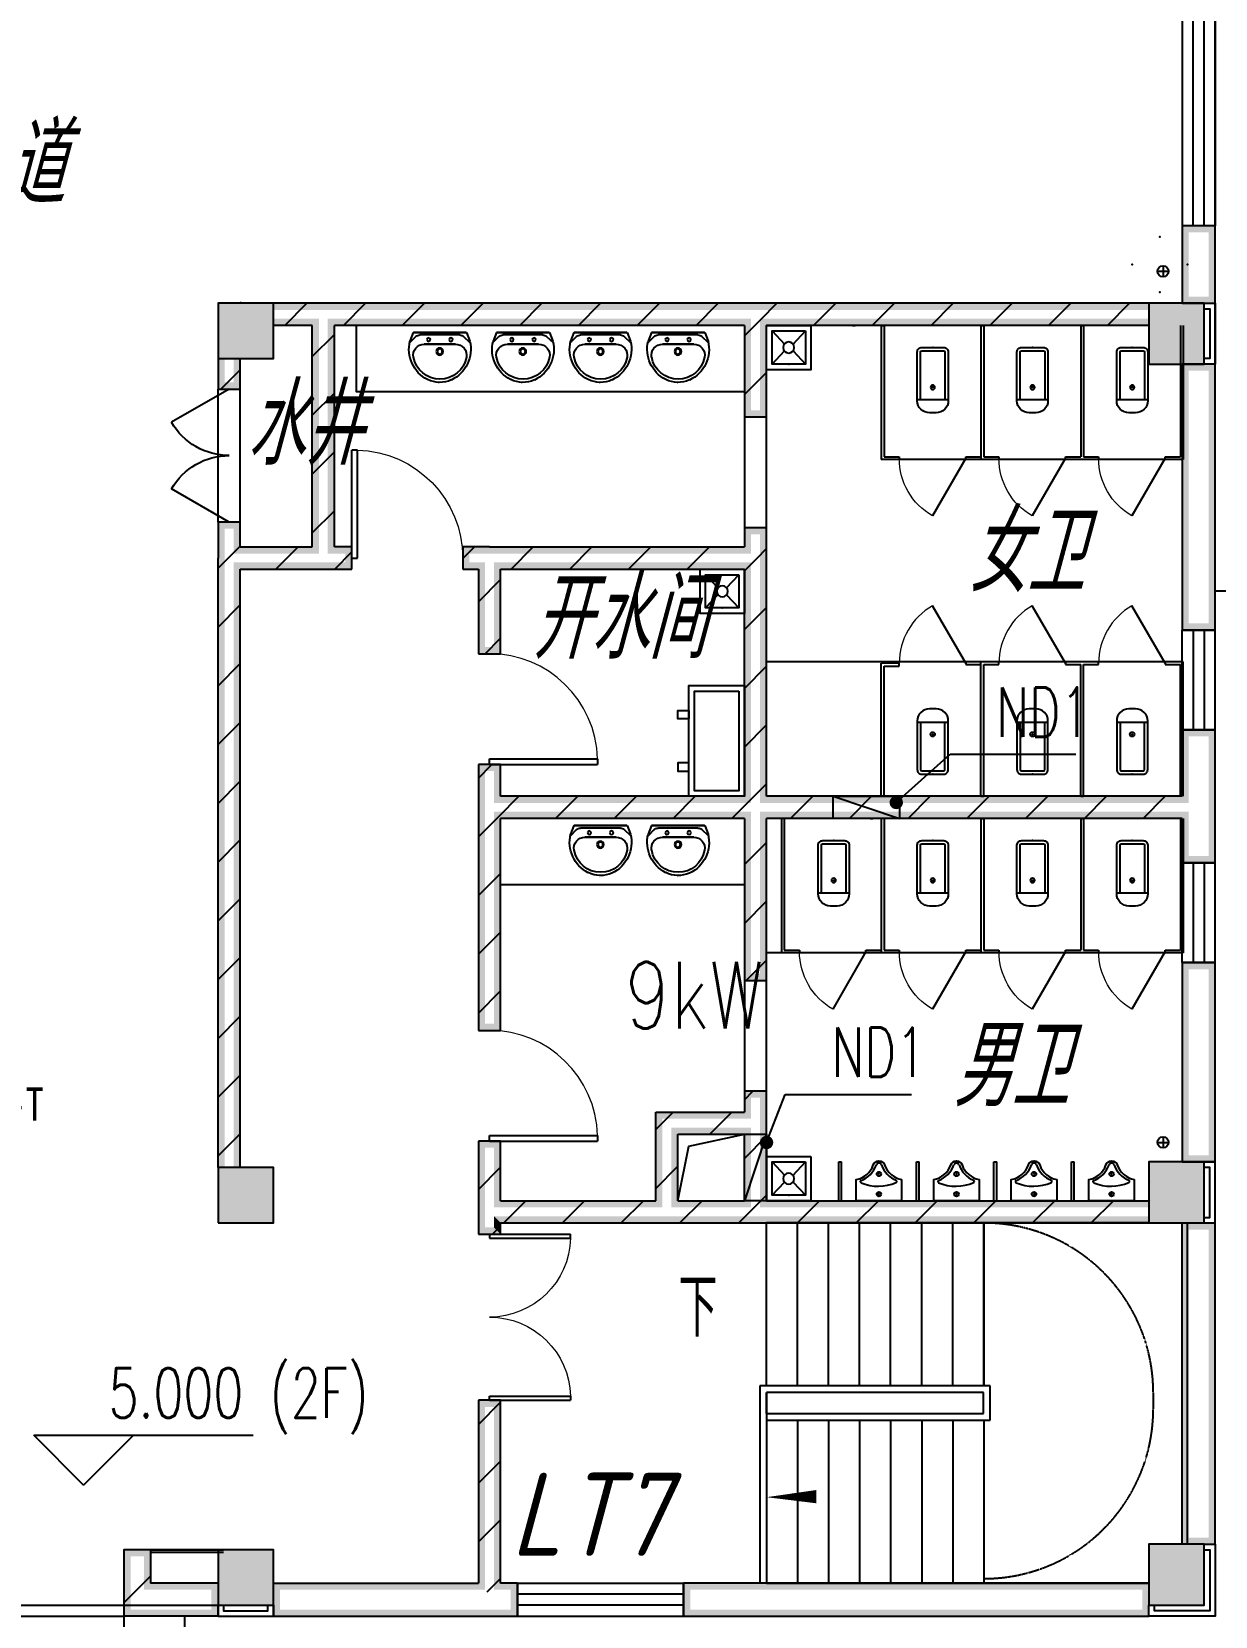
# Model space of a CAD drawing. Extents: x 1241380 to 1952554, y 1012187 to 1766051.
# Drawn here: x 1675133 to 1685815, y 1058463 to 1072763 of the extents above; entities that cross this region are included whole.
import ezdxf
from ezdxf.enums import TextEntityAlignment as Align

# ---------------------------------------------------------------- set-up
doc = ezdxf.new("R2010")
doc.units = 0
doc.linetypes.add('DASH', pattern=[0.35, 0.25, -0.1])
for name, color, linetype in [('1-建筑底图', 8, 'Continuous'), ('EQUIP-插座', 3, 'Continuous'), ('EQUIP-照明', 3, 'Continuous'), ('PUB_HATCH', 8, 'Continuous'), ('抗震支吊架', 2, 'Continuous'), ('排水', 153, 'Continuous')]:
    doc.layers.add(name, color=color, linetype=linetype)
doc.layers.add('D-计算', color=232, linetype='Continuous', plot=False)
doc.layers.get('EQUIP-插座').off()
doc.styles.add('_TCH_DIM', font='SIMPLEX', dxfattribs={"bigfont": 'GBCBIG'})
doc.styles.add('_TEL_DIM', font='SIMPLEX', dxfattribs={"width": 0.8, "height": 3.5, "bigfont": 'HZTXT'})
doc.styles.add('A_DIM', font='SIMPLEX', dxfattribs={"width": 0.7, "bigfont": 'HZ'})
doc.styles.add('kzcad', font='', dxfattribs={"width": 0.8})
doc.styles.get("Standard").update_dxf_attribs({"font": 'gbeitc.shx', "bigfont": 'gbcbig.shx'})
doc.styles.get('kzcad').set_extended_font_data('SimSun')
doc.linetypes.add('JIEDI', pattern='A,1.25,-0.25,0.25,-0.25,0.625,["/",Standard,S=0.6,R=0,X=0,Y=-0.3],0.625,-0.25,0.25,-0.25', length=4)
pattern_1 = [(45, (933820.03, 485085.73), (-265.16515, 265.16515), [])]

# ---------------------------------------------------------------- blocks, each defined once
blk = doc.blocks.new('$lvtry$00000202')
at = {"color": 0}
for p, q in [((-110, -40, 0), (-110, -470, 0)), ((100, -30, 0), (-100, -30, 0)), ((110, -470, 0), (110, -40, 0)), ((140, -470, 0), (-140, -470, 0))]:
    blk.add_line(p, q, dxfattribs=at)
at = {"color": 0, "elevation": 0}
blk.add_lwpolyline([(140, -40, 0.414214), (100, 0), (-100, 0, 0.414214), (-140, -40), (-140, -480, 0.414214), (-30, -590), (30, -590, 0.414214), (140, -480)], format="xyb", close=True, dxfattribs=at)
at = {"color": 0}
blk.add_circle((0, -359, 0), 20, dxfattribs=at)
for centre, start, end in [((-100, -40, 0), 90, 180), ((100, -40, 0), 0, 90)]:
    blk.add_arc(centre, 10, start, end, dxfattribs=at)
for p in [(0, 0, 0), (0, -359, 0)]:
    blk.add_point(p, dxfattribs=at)
blk = doc.blocks.new('$TCHSYS$APDOOR2D')
blk.add_line((0.5, 0), (0, 0.866))
at = {"lineweight": 13}
blk.add_arc((0.5, 0), 1, 120, 180, dxfattribs=at)
blk = doc.blocks.new('$lvtry$00000191')
for p, q in [((-150, -150), (-39, -269)), ((39, -269), (150, -150)), ((-150, -450), (-39, -331)), ((39, -331), (150, -450))]:
    blk.add_line(p, q)
for points in [[(200, -500), (200, -100), (-200, -100), (-200, -500)], [(150, -450), (150, -150), (-150, -150), (-150, -450)]]:
    blk.add_lwpolyline(points, close=True)
blk.add_circle((0, -300), 50)
blk.add_point((0, -150))
blk = doc.blocks.new('_E6')
for p, q in [((240, 0), (-240, 0)), ((-237, 0), (239, 0)), ((240, 0), (270, -79)), ((-213, -36), (-271, -91)), ((-240, 0), (-270, -79)), ((-179, -23), (181, -23)), ((141, -105), (-141, -105)), ((-141, -105), (141, -105)), ((217, -37), (274, -95))]:
    blk.add_line(p, q)
for centre, radius in [((-99, -65), 16.3), ((2, -172), 31.6), ((101, -65), 16.3), ((2, -172), 23)]:
    blk.add_circle(centre, radius)
for centre, radius, start, end in [((28, -152), 307, 166.1751, 244.7296), ((-141, -205), 100, 90, 190.5602), ((-179, -73), 50, 90, 133.181), ((-28, -152), 307, 297.0639, 13.8249), ((141, -205), 100, 349.4398, 90), ((181, -73), 50, 44.5607, 90), ((0, -179), 243, 190.5602, 349.4398), ((0, -201), 250, 245.8071, 296.4628), ((28, -152), 307, 266.589, 266.5936)]:
    blk.add_arc(centre, radius, start, end)
at = {"width": 0.8, "flags": 9}
for tag in ['XSIZE', 'YSIZE']:
    blk.add_attdef(tag, (0, 0), '', height=0.5, dxfattribs=at)
blk = doc.blocks.new('ng')
at = {"layer": '排水'}
for p, q in [((345991, 781358), (346091, 781358)), ((346041, 781408), (346041, 781308))]:
    blk.add_line(p, q, dxfattribs=at)
blk.add_circle((346041, 781358), 50, dxfattribs=at)
blk = doc.blocks.new('雨水管')
at = {"layer": '排水'}
for p in [(695245, -95028), (695245, -102889)]:
    blk.add_blockref('ng', p, dxfattribs=at)
blk = doc.blocks.new('ksq')
for points in [[(0, 0), (1000, 0), (1000, -500), (0, -500)], [(50, -50), (950, -50), (950, -450), (50, -450)], [(226, -500), (301, -500), (301, -600), (226, -600)], [(774, -500), (699, -500), (699, -600), (774, -600)]]:
    blk.add_lwpolyline(points, close=True)
blk = doc.blocks.new('nd1')
blk.add_lwpolyline([(0, 200), (600, 200), (600, 0), (0, 0)], close=True)
blk.add_lwpolyline([(0, 0), (0, 200), (600, 0)])
blk.add_solid([(0, 0), (0, 200), (600, 0), (0, 0)])
blk = doc.blocks.new('$DorLib2D$00000231')
at = {"color": 0}
for p, q in [((-0.5, 0), (-0.25, 0.433)), ((0.5, 0), (0.25, 0.433))]:
    blk.add_line(p, q, dxfattribs=at)
for centre, start, end in [((-0.5, 0), 0, 60), ((0.5, 0), 120, 180)]:
    blk.add_arc(centre, 0.5, start, end, dxfattribs=at)
blk = doc.blocks.new('_FZH')
blk.add_lwpolyline([(-0.5, -0.5), (0.5, -0.5), (0.5, 0.5), (-0.5, 0.5)], close=True)
at = {"layer": 'PUB_HATCH'}
blk.add_solid([(-0.5, -0.5), (0.5, -0.5), (-0.5, 0.5), (0.5, 0.5)], dxfattribs=at)
blk = doc.blocks.new('$WINLIB2D$00000001')
at = {"color": 0}
for points in [[(-0.5, 0.5), (-0.5, -0.5)], [(-0.5, 0.5), (0.5, 0.5)], [(0.5, -0.5), (0.5, 0.5)], [(0.5, 0.1667), (-0.5, 0.1667)], [(0.5, -0.1667), (-0.5, -0.1667)], [(-0.5, -0.5), (0.5, -0.5)]]:
    blk.add_lwpolyline(points, dxfattribs=at)
blk = doc.blocks.new('$DorLib2D$00000002')
at = {"color": 0}
for p, q in [((-0.5, 0), (-0.5, 0.4875)), ((-0.475, 0.4875), (-0.5, 0.4875)), ((-0.475, 0), (-0.475, 0.4875)), ((0.475, 0), (0.475, 0.4875)), ((0.475, 0.4875), (0.5, 0.4875)), ((0.5, 0), (0.5, 0.4875)), ((-0.5, 0), (-0.475, 0)), ((0.5, 0), (0.475, 0))]:
    blk.add_line(p, q, dxfattribs=at)
at = {"color": 0, "lineweight": 13}
for centre, start, end in [((-0.4875, 0), 0, 88.53072), ((0.4875, 0), 91.46928, 180)]:
    blk.add_arc(centre, 0.4875, start, end, dxfattribs=at)
blk = doc.blocks.new('$DorLib2D$00000001')
at = {"color": 0}
for p, q in [((0.45, 0.975), (0.5, 0.975)), ((0.45, 0), (0.45, 0.975)), ((0.5, 0), (0.5, 0.975)), ((0.5, 0), (0.45, 0))]:
    blk.add_line(p, q, dxfattribs=at)
at = {"color": 0, "lineweight": 13}
blk.add_arc((0.475, 0), 0.975, 91.4693, 180, dxfattribs=at)
blk = doc.blocks.new('$lvtry$00000222')
at = {"color": 0, "elevation": 0}
blk.add_lwpolyline([(-205, -191), (-205, 0), (205, 0), (205, -191, 0.268068), (51, -323, -0.317765), (0, -360, -0.317765), (-51, -323, 0.268068)], format="xyb", close=True, dxfattribs=at)
at = {"color": 0}
for centre in [(0, -60, 0), (0, -242, 0)]:
    blk.add_circle(centre, 20, dxfattribs=at)
for centre, radius, start, end in [((5, -526, 0), 395, 66.6675, 114.1084), ((-152, -175, 0), 10, 114.1084, 248.1394), ((-243, -401, 0), 233, 19.2639, 68.1394), ((243, -401, 0), 233, 110.4941, 160.7361), ((158, -173, 0), 10, 290.4941, 66.6675), ((0, -316, 0), 24, 199.2639, 269.4998), ((0, -316, 0), 24, 270.5002, 340.7361)]:
    blk.add_arc(centre, radius, start, end, dxfattribs=at)
for p in [(0, -60, 0), (0, -242, 0)]:
    blk.add_point(p, dxfattribs=at)
blk = doc.blocks.new('1-二层建筑底图')
at = {"layer": '1-建筑底图'}
for points in [[(1685815, 1116219), (1685515, 1116219), (1685575, 1116159), (1685755, 1116159)], [(1685515, 1116219), (1685515, 1115521), (1685575, 1115581), (1685575, 1116159)], [(1685815, 1115521), (1685815, 1116219), (1685755, 1116159), (1685755, 1115581)], [(1676965, 1115521), (1677027, 1115521), (1677023, 1115536)], [(1685515, 1115521), (1685815, 1115521), (1685755, 1115581), (1685575, 1115581)], [(1677315, 1115521), (1676815, 1115521), (1676875, 1115461), (1677255, 1115461)], [(1676815, 1115521), (1676815, 1115021), (1676875, 1115081), (1676875, 1115461)], [(1677315, 1115021), (1677315, 1115521), (1677255, 1115461), (1677255, 1115081)], [(1677315, 1115521), (1677315, 1115461), (1677765, 1115461), (1677765, 1115521)], [(1681665, 1115521), (1677765, 1115521), (1677765, 1115461), (1681665, 1115461)], [(1685215, 1115461), (1685215, 1115521), (1681665, 1115521), (1681665, 1115461)], [(1685715, 1115521), (1685215, 1115521), (1685275, 1115461), (1685655, 1115461)], [(1685215, 1115521), (1685215, 1114971), (1685275, 1115031), (1685275, 1115461)], [(1685715, 1114971), (1685715, 1115521), (1685655, 1115461), (1685655, 1115031)], [(1677315, 1115381), (1677315, 1115321), (1677665, 1115321), (1677725, 1115381)], [(1677665, 1113321), (1677665, 1115321), (1677725, 1115381), (1677725, 1113261)], [(1677865, 1113321), (1677865, 1115321), (1677805, 1115381), (1677805, 1113261)], [(1681565, 1115321), (1677865, 1115321), (1677805, 1115381), (1681625, 1115381)], [(1681565, 1115321), (1681565, 1114495), (1681625, 1114555), (1681625, 1115381)], [(1681765, 1114495), (1681765, 1115321), (1681705, 1115381), (1681705, 1114555)], [(1685215, 1115321), (1685215, 1115381), (1681705, 1115381), (1681765, 1115321)], [(1676815, 1115021), (1677315, 1115021), (1677255, 1115081), (1676875, 1115081)], [(1676875, 1115021), (1676815, 1115021), (1676815, 1114746), (1676875, 1114806)], [(1677015, 1115021), (1676955, 1115021), (1676955, 1114806), (1677015, 1114746)], [(1685215, 1114971), (1685715, 1114971), (1685655, 1115031), (1685275, 1115031)], [(1685515, 1114971), (1685515, 1112571), (1685575, 1112631), (1685575, 1114911)], [(1685815, 1114971), (1685515, 1114971), (1685575, 1114911), (1685755, 1114911)], [(1685815, 1112571), (1685815, 1114971), (1685755, 1114911), (1685755, 1112631)], [(1676815, 1114746), (1677015, 1114746), (1676955, 1114806), (1676875, 1114806)], [(1681565, 1114495), (1681765, 1114495), (1681705, 1114555), (1681625, 1114555)], [(1677015, 1113546), (1676815, 1113546), (1676875, 1113486), (1676955, 1113486)], [(1676815, 1113546), (1676815, 1113221), (1676875, 1113221), (1676875, 1113486)], [(1677015, 1113321), (1677015, 1113546), (1676955, 1113486), (1676955, 1113261)], [(1681765, 1113495), (1681565, 1113495), (1681625, 1113435), (1681705, 1113435)], [(1681565, 1113495), (1681565, 1113321), (1681625, 1113261), (1681625, 1113435)], [(1681765, 1113221), (1681765, 1113495), (1681705, 1113435), (1681705, 1113221)], [(1677015, 1113321), (1677665, 1113321), (1677725, 1113261), (1676955, 1113261)], [(1678023, 1113321), (1677865, 1113321), (1677805, 1113261), (1677963, 1113261)], [(1678023, 1113121), (1678023, 1113321), (1677963, 1113261), (1677963, 1113181)], [(1679265, 1113321), (1679023, 1113321), (1679083, 1113261), (1679265, 1113261)], [(1679023, 1113321), (1679023, 1113121), (1679083, 1113181), (1679083, 1113261)], [(1679265, 1113321), (1681565, 1113321), (1681625, 1113261), (1679265, 1113261)], [(1676815, 1107721), (1676875, 1107721), (1676875, 1113221), (1676815, 1113221)], [(1677015, 1113121), (1677765, 1113121), (1677765, 1113181), (1676955, 1113181)], [(1676955, 1107721), (1677015, 1107721), (1677015, 1113121), (1676955, 1113181)], [(1677765, 1113121), (1678023, 1113121), (1677963, 1113181), (1677765, 1113181)], [(1679023, 1113121), (1679165, 1113121), (1679225, 1113181), (1679083, 1113181)], [(1679165, 1113121), (1679165, 1112358), (1679225, 1112418), (1679225, 1113181)], [(1679365, 1113121), (1681565, 1113121), (1681625, 1113181), (1679305, 1113181)], [(1679365, 1112358), (1679365, 1113121), (1679305, 1113181), (1679305, 1112418)], [(1681565, 1111071), (1681565, 1113121), (1681625, 1113181), (1681625, 1111011)], [(1681765, 1111071), (1681765, 1113221), (1681705, 1113221), (1681705, 1111011)], [(1685515, 1112571), (1685815, 1112571), (1685755, 1112631), (1685575, 1112631)], [(1679165, 1112358), (1679365, 1112358), (1679305, 1112418), (1679225, 1112418)], [(1685815, 1111671), (1685515, 1111671), (1685575, 1111611), (1685755, 1111611)], [(1685515, 1111671), (1685515, 1111071), (1685575, 1111011), (1685575, 1111611)], [(1685815, 1110971), (1685815, 1111671), (1685755, 1111611), (1685755, 1110971)], [(1679365, 1111358), (1679165, 1111358), (1679225, 1111298), (1679305, 1111298)], [(1679165, 1111358), (1679165, 1110971), (1679225, 1110971), (1679225, 1111298)], [(1679365, 1111071), (1679365, 1111358), (1679305, 1111298), (1679305, 1111011)], [(1679165, 1110971), (1679165, 1108959), (1679225, 1109019), (1679225, 1110971)], [(1681565, 1111071), (1679365, 1111071), (1679305, 1111011), (1681625, 1111011)], [(1685515, 1111071), (1681765, 1111071), (1681705, 1111011), (1685575, 1111011)], [(1685815, 1110471), (1685815, 1110971), (1685755, 1110971), (1685755, 1110531)], [(1679365, 1108959), (1679365, 1110871), (1679305, 1110931), (1679305, 1109019)], [(1681565, 1110871), (1679365, 1110871), (1679305, 1110931), (1681625, 1110931)], [(1681565, 1110871), (1681565, 1109410), (1681625, 1109470), (1681625, 1110931)], [(1685515, 1110871), (1681765, 1110871), (1681705, 1110931), (1685575, 1110931)], [(1681765, 1109410), (1681765, 1110871), (1681705, 1110931), (1681705, 1109470)], [(1685515, 1110871), (1685515, 1110471), (1685575, 1110531), (1685575, 1110931)], [(1685515, 1110471), (1685815, 1110471), (1685755, 1110531), (1685575, 1110531)], [(1685815, 1109571), (1685515, 1109571), (1685575, 1109511), (1685755, 1109511)], [(1685515, 1109571), (1685515, 1107771), (1685575, 1107831), (1685575, 1109511)], [(1685815, 1107771), (1685815, 1109571), (1685755, 1109511), (1685755, 1107831)], [(1681565, 1109410), (1681765, 1109410), (1681705, 1109470), (1681625, 1109470)], [(1679165, 1108959), (1679365, 1108959), (1679305, 1109019), (1679225, 1109019)], [(1681765, 1108410), (1681565, 1108410), (1681625, 1108350), (1681705, 1108350)], [(1681565, 1108410), (1681565, 1108221), (1681625, 1108161), (1681625, 1108350)], [(1681765, 1108121), (1681765, 1108410), (1681705, 1108350), (1681705, 1108121)], [(1680765, 1107421), (1680765, 1108221), (1680825, 1108161), (1680825, 1107361)], [(1680765, 1108221), (1681565, 1108221), (1681625, 1108161), (1680825, 1108161)], [(1681765, 1107421), (1681765, 1108121), (1681705, 1108121), (1681705, 1107361)], [(1679365, 1107959), (1679165, 1107959), (1679225, 1107899), (1679305, 1107899)], [(1679165, 1107959), (1679165, 1107321), (1679225, 1107321), (1679225, 1107899)], [(1679365, 1107421), (1679365, 1107959), (1679305, 1107899), (1679305, 1107361)], [(1680965, 1107421), (1680965, 1108021), (1680905, 1108081), (1680905, 1107361)], [(1680965, 1108021), (1681565, 1108021), (1681625, 1108081), (1680905, 1108081)], [(1681565, 1107421), (1681565, 1108021), (1681625, 1108081), (1681625, 1107361)], [(1685515, 1107771), (1685815, 1107771), (1685755, 1107831), (1685575, 1107831)], [(1677315, 1107721), (1676815, 1107721), (1676875, 1107661), (1677255, 1107661)], [(1676815, 1107721), (1676815, 1107221), (1676875, 1107281), (1676875, 1107661)], [(1677315, 1107221), (1677315, 1107721), (1677255, 1107661), (1677255, 1107281)], [(1685715, 1107771), (1685215, 1107771), (1685275, 1107711), (1685655, 1107711)], [(1685215, 1107771), (1685215, 1107221), (1685275, 1107281), (1685275, 1107711)], [(1685715, 1107221), (1685715, 1107771), (1685655, 1107711), (1685655, 1107281)], [(1679365, 1107421), (1680765, 1107421), (1680825, 1107361), (1679305, 1107361)], [(1680965, 1107421), (1681565, 1107421), (1681625, 1107361), (1680905, 1107361)], [(1685215, 1107361), (1685215, 1107421), (1681765, 1107421), (1681705, 1107361)], [(1676815, 1107221), (1677315, 1107221), (1677255, 1107281), (1676875, 1107281)], [(1679165, 1107321), (1679165, 1107121), (1679225, 1107181), (1679225, 1107321)], [(1679365, 1107121), (1679365, 1107221), (1679305, 1107281), (1679305, 1107181)], [(1679365, 1107221), (1680865, 1107221), (1680865, 1107281), (1679305, 1107281)], [(1680865, 1107221), (1681665, 1107221), (1681665, 1107281), (1680865, 1107281)], [(1685215, 1107221), (1685215, 1107281), (1681665, 1107281), (1681665, 1107221)], [(1685215, 1107221), (1685715, 1107221), (1685655, 1107281), (1685275, 1107281)], [(1679165, 1107121), (1679365, 1107121), (1679305, 1107181), (1679225, 1107181)], [(1685515, 1104321), (1685575, 1104321), (1685575, 1107221), (1685515, 1107221)], [(1685515, 1107221), (1685515, 1107161), (1685815, 1107161), (1685815, 1107221)], [(1685815, 1104321), (1685815, 1107221), (1685755, 1107221), (1685755, 1104321)], [(1679365, 1105621), (1679165, 1105621), (1679225, 1105561), (1679305, 1105561)], [(1679165, 1105621), (1679165, 1103971), (1679225, 1103911), (1679225, 1105561)], [(1679365, 1103971), (1679365, 1105621), (1679305, 1105561), (1679305, 1103911)], [(1685515, 1104321), (1685815, 1104321), (1685815, 1104381), (1685515, 1104381)], [(1675965, 1104271), (1675965, 1103671), (1676025, 1103731), (1676025, 1104271)], [(1676205, 1104271), (1675965, 1104271), (1675965, 1104211), (1676205, 1104211)], [(1676205, 1104271), (1676205, 1103971), (1676145, 1103911), (1676145, 1104271)], [(1677315, 1104271), (1676815, 1104271), (1676875, 1104211), (1677255, 1104211)], [(1676815, 1104271), (1676815, 1103771), (1676875, 1103831), (1676875, 1104211)], [(1677315, 1103771), (1677315, 1104271), (1677255, 1104211), (1677255, 1103831)], [(1685715, 1104321), (1685215, 1104321), (1685275, 1104261), (1685655, 1104261)], [(1685215, 1104321), (1685215, 1103771), (1685275, 1103831), (1685275, 1104261)], [(1685715, 1103771), (1685715, 1104321), (1685655, 1104261), (1685655, 1103831)], [(1676815, 1103911), (1676815, 1103971), (1676205, 1103971), (1676145, 1103911)], [(1676815, 1103771), (1676815, 1103771), (1676815, 1103971), (1676755, 1103971), (1676755, 1103671), (1676815, 1103671)], [(1677315, 1103971), (1677315, 1103911), (1679225, 1103911), (1679165, 1103971)], [(1677315, 1103971), (1677315, 1103671), (1677375, 1103671), (1677375, 1103971)], [(1679516, 1103971), (1679365, 1103971), (1679305, 1103911), (1679456, 1103911)], [(1679516, 1103671), (1679516, 1103971), (1679456, 1103911), (1679456, 1103731)], [(1685215, 1103971), (1681016, 1103971), (1681076, 1103911), (1685155, 1103911)], [(1681016, 1103971), (1681016, 1103671), (1681076, 1103731), (1681076, 1103911)], [(1685215, 1103671), (1685215, 1103971), (1685155, 1103911), (1685155, 1103731)], [(1676815, 1103771), (1677315, 1103771), (1677255, 1103831), (1676875, 1103831)], [(1685215, 1103771), (1685715, 1103771), (1685655, 1103831), (1685275, 1103831)], [(1676815, 1103671), (1676815, 1103731), (1676025, 1103731), (1675965, 1103671)], [(1677315, 1103671), (1679265, 1103671), (1679265, 1103731), (1677315, 1103731)], [(1679265, 1103671), (1679516, 1103671), (1679456, 1103731), (1679265, 1103731)], [(1681016, 1103671), (1685215, 1103671), (1685155, 1103731), (1681076, 1103731)]]:
    blk.add_hatch(color=256, dxfattribs=at).paths.add_polyline_path(points)
h = blk.add_hatch(dxfattribs=at)
h.set_pattern_fill('普通砖', color=256, scale=150, style=0)
h.set_pattern_definition(pattern_1)
h.paths.add_polyline_path([(1677315, 1115521), (1677315, 1115321), (1677665, 1115321), (1677725, 1115381), (1677765, 1115388), (1677765, 1115521)])
h = blk.add_hatch(dxfattribs=at)
h.set_pattern_fill('普通砖', color=256, scale=150, style=0)
h.set_pattern_definition(pattern_1)
h.paths.add_polyline_path([(1681665, 1115388), (1681665, 1115521), (1677765, 1115521), (1677765, 1115388), (1677805, 1115381), (1677865, 1115321), (1681565, 1115321), (1681625, 1115381)])
h = blk.add_hatch(dxfattribs=at)
h.set_pattern_fill('普通砖', color=256, scale=150, style=0)
h.set_pattern_definition(pattern_1)
h.paths.add_polyline_path([(1685215, 1115321), (1685215, 1115521), (1681665, 1115521), (1681665, 1115388), (1681705, 1115381), (1681765, 1115321)])
h = blk.add_hatch(dxfattribs=at)
h.set_pattern_fill('普通砖', color=256, scale=150, style=0)
h.set_pattern_definition(pattern_1)
h.paths.add_polyline_path([(1677765, 1113254), (1677805, 1113261), (1677865, 1113321), (1677865, 1115321), (1677805, 1115381), (1677765, 1115388), (1677725, 1115381), (1677665, 1115321), (1677665, 1113321), (1677725, 1113261)])
h = blk.add_hatch(dxfattribs=at)
h.set_pattern_fill('普通砖', color=256, scale=150, style=0)
h.set_pattern_definition(pattern_1)
h.paths.add_polyline_path([(1681625, 1115381), (1681565, 1115321), (1681565, 1114495), (1681765, 1114495), (1681765, 1115321), (1681705, 1115381), (1681665, 1115388)])
h = blk.add_hatch(dxfattribs=at)
h.set_pattern_fill('普通砖', color=256, scale=150, style=0)
h.set_pattern_definition(pattern_1)
h.paths.add_polyline_path([(1677015, 1115021), (1676815, 1115021), (1676815, 1114746), (1677015, 1114746)])
h = blk.add_hatch(dxfattribs=at)
h.set_pattern_fill('普通砖', color=256, scale=150, style=0)
h.set_pattern_definition(pattern_1)
h.paths.add_polyline_path([(1676955, 1113261), (1677015, 1113321), (1677015, 1113546), (1676815, 1113546), (1676815, 1113221), (1676948, 1113221)])
h = blk.add_hatch(dxfattribs=at)
h.set_pattern_fill('普通砖', color=256, scale=150, style=0)
h.set_pattern_definition(pattern_1)
h.paths.add_polyline_path([(1681632, 1113221), (1681765, 1113221), (1681765, 1113495), (1681565, 1113495), (1681565, 1113321), (1681625, 1113261)])
h = blk.add_hatch(dxfattribs=at)
h.set_pattern_fill('普通砖', color=256, scale=150, style=0)
h.set_pattern_definition(pattern_1)
h.paths.add_polyline_path([(1676948, 1113221), (1676955, 1113181), (1677015, 1113121), (1677765, 1113121), (1677765, 1113254), (1677725, 1113261), (1677665, 1113321), (1677015, 1113321), (1676955, 1113261)])
h = blk.add_hatch(dxfattribs=at)
h.set_pattern_fill('普通砖', color=256, scale=150, style=0)
h.set_pattern_definition(pattern_1)
h.paths.add_polyline_path([(1677765, 1113254), (1677765, 1113121), (1678023, 1113121), (1678023, 1113321), (1677865, 1113321), (1677805, 1113261)])
h = blk.add_hatch(dxfattribs=at)
h.set_pattern_fill('普通砖', color=256, scale=150, style=0)
h.set_pattern_definition(pattern_1)
h.paths.add_polyline_path([(1679265, 1113188), (1679265, 1113321), (1679023, 1113321), (1679023, 1113121), (1679165, 1113121), (1679225, 1113181)])
h = blk.add_hatch(dxfattribs=at)
h.set_pattern_fill('普通砖', color=256, scale=150, style=0)
h.set_pattern_definition(pattern_1)
h.paths.add_polyline_path([(1679265, 1113188), (1679305, 1113181), (1679365, 1113121), (1681565, 1113121), (1681625, 1113181), (1681632, 1113221), (1681625, 1113261), (1681565, 1113321), (1679265, 1113321)])
h = blk.add_hatch(dxfattribs=at)
h.set_pattern_fill('普通砖', color=256, scale=150, style=0)
h.set_pattern_definition(pattern_1)
h.paths.add_polyline_path([(1676815, 1107721), (1677015, 1107721), (1677015, 1113121), (1676955, 1113181), (1676948, 1113221), (1676815, 1113221)])
h = blk.add_hatch(dxfattribs=at)
h.set_pattern_fill('普通砖', color=256, scale=150, style=0)
h.set_pattern_definition(pattern_1)
h.paths.add_polyline_path([(1679225, 1113181), (1679165, 1113121), (1679165, 1112358), (1679365, 1112358), (1679365, 1113121), (1679305, 1113181), (1679265, 1113188)])
h = blk.add_hatch(dxfattribs=at)
h.set_pattern_fill('普通砖', color=256, scale=150, style=0)
h.set_pattern_definition(pattern_1)
h.paths.add_polyline_path([(1681665, 1110971), (1681765, 1111071), (1681765, 1113221), (1681632, 1113221), (1681625, 1113181), (1681565, 1113121), (1681565, 1111071)])
h = blk.add_hatch(dxfattribs=at)
h.set_pattern_fill('普通砖', color=256, scale=150, style=0)
h.set_pattern_definition(pattern_1)
h.paths.add_polyline_path([(1679305, 1111011), (1679365, 1111071), (1679365, 1111358), (1679165, 1111358), (1679165, 1110971), (1679298, 1110971)])
h = blk.add_hatch(dxfattribs=at)
h.set_pattern_fill('普通砖', color=256, scale=150, style=0)
h.set_pattern_definition(pattern_1)
h.paths.add_polyline_path([(1679298, 1110971), (1679165, 1110971), (1679165, 1108959), (1679365, 1108959), (1679365, 1110871), (1679305, 1110931)])
h = blk.add_hatch(dxfattribs=at)
h.set_pattern_fill('普通砖', color=256, scale=150, style=0)
h.set_pattern_definition(pattern_1)
h.paths.add_polyline_path([(1681665, 1110971), (1681565, 1111071), (1679365, 1111071), (1679305, 1111011), (1679298, 1110971), (1679305, 1110931), (1679365, 1110871), (1681565, 1110871)])
h = blk.add_hatch(dxfattribs=at)
h.set_pattern_fill('普通砖', color=256, scale=150, style=0)
h.set_pattern_definition(pattern_1)
h.paths.add_polyline_path([(1681665, 1110971), (1681565, 1110871), (1681565, 1109410), (1681765, 1109410), (1681765, 1110871)])
h = blk.add_hatch(dxfattribs=at)
h.set_pattern_fill('普通砖', color=256, scale=150, style=0)
h.set_pattern_definition(pattern_1)
h.paths.add_polyline_path([(1685615, 1110971), (1685515, 1111071), (1681765, 1111071), (1681665, 1110971), (1681765, 1110871), (1685515, 1110871)])
h = blk.add_hatch(dxfattribs=at)
h.set_pattern_fill('普通砖', color=256, scale=150, style=0)
h.set_pattern_definition(pattern_1)
h.paths.add_polyline_path([(1681632, 1108121), (1681765, 1108121), (1681765, 1108410), (1681565, 1108410), (1681565, 1108221), (1681625, 1108161)])
h = blk.add_hatch(dxfattribs=at)
h.set_pattern_fill('普通砖', color=256, scale=150, style=0)
h.set_pattern_definition(pattern_1)
h.paths.add_polyline_path([(1680865, 1107354), (1680905, 1107361), (1680965, 1107421), (1680965, 1108021), (1680765, 1108221), (1680765, 1107421), (1680825, 1107361)])
h = blk.add_hatch(dxfattribs=at)
h.set_pattern_fill('普通砖', color=256, scale=150, style=0)
h.set_pattern_definition(pattern_1)
h.paths.add_polyline_path([(1680765, 1108221), (1680965, 1108021), (1681565, 1108021), (1681625, 1108081), (1681632, 1108121), (1681625, 1108161), (1681565, 1108221)])
h = blk.add_hatch(dxfattribs=at)
h.set_pattern_fill('普通砖', color=256, scale=150, style=0)
h.set_pattern_definition(pattern_1)
h.paths.add_polyline_path([(1681665, 1107354), (1681705, 1107361), (1681765, 1107421), (1681765, 1108121), (1681632, 1108121), (1681625, 1108081), (1681565, 1108021), (1681565, 1107421), (1681625, 1107361)])
h = blk.add_hatch(dxfattribs=at)
h.set_pattern_fill('普通砖', color=256, scale=150, style=0)
h.set_pattern_definition(pattern_1)
h.paths.add_polyline_path([(1679305, 1107361), (1679365, 1107421), (1679365, 1107959), (1679165, 1107959), (1679165, 1107321), (1679298, 1107321)])
h = blk.add_hatch(dxfattribs=at)
h.set_pattern_fill('普通砖', color=256, scale=150, style=0)
h.set_pattern_definition(pattern_1)
h.paths.add_polyline_path([(1679298, 1107321), (1679305, 1107281), (1679365, 1107221), (1680865, 1107221), (1680865, 1107354), (1680825, 1107361), (1680765, 1107421), (1679365, 1107421), (1679305, 1107361)])
h = blk.add_hatch(dxfattribs=at)
h.set_pattern_fill('普通砖', color=256, scale=150, style=0)
h.set_pattern_definition(pattern_1)
h.paths.add_polyline_path([(1680865, 1107354), (1680865, 1107221), (1681665, 1107221), (1681665, 1107354), (1681625, 1107361), (1681565, 1107421), (1680965, 1107421), (1680905, 1107361)])
h = blk.add_hatch(dxfattribs=at)
h.set_pattern_fill('普通砖', color=256, scale=150, style=0)
h.set_pattern_definition(pattern_1)
h.paths.add_polyline_path([(1685215, 1107221), (1685215, 1107421), (1681765, 1107421), (1681705, 1107361), (1681665, 1107354), (1681665, 1107221)])
h = blk.add_hatch(dxfattribs=at)
h.set_pattern_fill('普通砖', color=256, scale=150, style=0)
h.set_pattern_definition(pattern_1)
h.paths.add_polyline_path([(1679298, 1107321), (1679165, 1107321), (1679165, 1107121), (1679365, 1107121), (1679365, 1107221), (1679305, 1107281)])
h = blk.add_hatch(dxfattribs=at)
h.set_pattern_fill('普通砖', color=256, scale=150, style=0)
h.set_pattern_definition(pattern_1)
h.paths.add_polyline_path([(1679265, 1103871), (1679365, 1103971), (1679365, 1105621), (1679165, 1105621), (1679165, 1103971)])
h = blk.add_hatch(dxfattribs=at)
h.set_pattern_fill('普通砖', color=256, scale=150, style=0)
h.set_pattern_definition(pattern_1)
h.paths.add_polyline_path([(1676205, 1104271), (1675965, 1104271), (1675965, 1103671), (1676025, 1103731), (1676145, 1103911), (1676205, 1103971)])
for p, q in [((1685815, 1116219), (1685515, 1116219)), ((1685515, 1116219), (1685515, 1115521)), ((1685815, 1115521), (1685815, 1116219)), ((1677765, 1115521), (1677315, 1115521)), ((1681665, 1115521), (1677765, 1115521)), ((1685215, 1115521), (1681665, 1115521)), ((1685515, 1115521), (1685815, 1115521)), ((1677665, 1115321), (1677315, 1115321)), ((1677665, 1113321), (1677665, 1115321)), ((1677865, 1113321), (1677865, 1115321)), ((1681565, 1115321), (1677865, 1115321)), ((1681565, 1115321), (1681565, 1114495)), ((1681765, 1114495), (1681765, 1115321)), ((1685215, 1115321), (1681765, 1115321)), ((1682540, 1115321), (1682565, 1115321)), ((1682800, 1115321), (1682800, 1114109)), ((1682800, 1115321), (1682800, 1114109)), ((1682800, 1115321), (1682825, 1115321)), ((1682825, 1115321), (1682825, 1114134)), ((1682825, 1115321), (1682825, 1114134)), ((1683700, 1115321), (1683700, 1114109)), ((1683700, 1115321), (1683725, 1115321)), ((1683725, 1115321), (1683725, 1114134)), ((1684600, 1115321), (1684600, 1114134)), ((1684600, 1115321), (1684625, 1115321)), ((1684625, 1115321), (1684625, 1114134)), ((1685500, 1115321), (1685500, 1114134)), ((1685525, 1115321), (1685525, 1114109)), ((1676815, 1115021), (1676815, 1114746)), ((1677015, 1114746), (1677015, 1115021)), ((1685515, 1114971), (1685515, 1112571)), ((1685815, 1114971), (1685515, 1114971)), ((1685815, 1112571), (1685815, 1114971)), ((1676815, 1114746), (1677015, 1114746)), ((1676815, 1113546), (1676815, 1114746)), ((1677015, 1113546), (1677015, 1114746)), ((1681565, 1114495), (1681765, 1114495)), ((1682962, 1114109), (1682800, 1114109)), ((1682825, 1114134), (1682962, 1114134)), ((1682962, 1114134), (1682962, 1114109)), ((1683562, 1114134), (1683700, 1114134)), ((1683562, 1114109), (1683562, 1114134)), ((1683712, 1114109), (1683562, 1114109)), ((1683862, 1114109), (1683700, 1114109)), ((1683725, 1114134), (1683862, 1114134)), ((1683862, 1114134), (1683862, 1114109)), ((1684462, 1114109), (1684462, 1114134)), ((1684462, 1114134), (1684600, 1114134)), ((1684612, 1114109), (1684462, 1114109)), ((1684762, 1114109), (1684612, 1114109)), ((1684625, 1114134), (1684762, 1114134)), ((1684762, 1114134), (1684762, 1114109)), ((1685362, 1114109), (1685362, 1114134)), ((1685362, 1114134), (1685500, 1114134)), ((1685525, 1114109), (1685362, 1114109)), ((1677015, 1113546), (1676815, 1113546)), ((1676815, 1113546), (1676815, 1113221)), ((1677015, 1113321), (1677015, 1113546)), ((1681765, 1113495), (1681565, 1113495)), ((1681565, 1113495), (1681565, 1113321)), ((1681765, 1113221), (1681765, 1113495)), ((1677015, 1113321), (1677665, 1113321)), ((1678023, 1113321), (1677865, 1113321)), ((1678023, 1113121), (1678023, 1113321)), ((1679265, 1113321), (1679023, 1113321)), ((1679023, 1113321), (1679023, 1113121)), ((1679265, 1113321), (1681565, 1113321)), ((1676815, 1107721), (1676815, 1113221)), ((1677015, 1113121), (1677765, 1113121)), ((1677015, 1107721), (1677015, 1113121)), ((1677765, 1113121), (1678023, 1113121)), ((1679023, 1113121), (1679165, 1113121)), ((1679165, 1113121), (1679165, 1112358)), ((1679365, 1113121), (1681565, 1113121)), ((1679365, 1112358), (1679365, 1113121)), ((1681565, 1111071), (1681565, 1113121)), ((1681765, 1111071), (1681765, 1113221)), ((1685515, 1112571), (1685815, 1112571)), ((1679165, 1112358), (1679365, 1112358)), ((1682962, 1112271), (1682800, 1112271)), ((1682800, 1111071), (1682800, 1112271)), ((1682825, 1112246), (1682962, 1112246)), ((1682825, 1111071), (1682825, 1112246)), ((1682962, 1112246), (1682962, 1112271)), ((1683712, 1112284), (1683562, 1112284)), ((1683562, 1112284), (1683562, 1112259)), ((1683562, 1112259), (1683700, 1112259)), ((1683862, 1112284), (1683700, 1112284)), ((1683700, 1111071), (1683700, 1112284)), ((1683725, 1112259), (1683862, 1112259)), ((1683725, 1111071), (1683725, 1112259)), ((1683862, 1112259), (1683862, 1112284)), ((1684612, 1112284), (1684462, 1112284)), ((1684462, 1112284), (1684462, 1112259)), ((1684462, 1112259), (1684600, 1112259)), ((1684600, 1111071), (1684600, 1112259)), ((1684762, 1112284), (1684612, 1112284)), ((1684625, 1111071), (1684625, 1112259)), ((1684625, 1112259), (1684762, 1112259)), ((1684762, 1112259), (1684762, 1112284)), ((1685525, 1112284), (1685362, 1112284)), ((1685362, 1112284), (1685362, 1112259)), ((1685362, 1112259), (1685500, 1112259)), ((1685500, 1111071), (1685500, 1112259)), ((1685525, 1111071), (1685525, 1112284)), ((1685815, 1111671), (1685515, 1111671)), ((1685515, 1111671), (1685515, 1111071)), ((1685815, 1110971), (1685815, 1111671)), ((1682936, 1111015), (1683422, 1111450)), ((1683422, 1111450), (1684557, 1111450)), ((1679365, 1111358), (1679165, 1111358)), ((1679165, 1111358), (1679165, 1110971)), ((1679365, 1111071), (1679365, 1111358)), ((1679165, 1110971), (1679165, 1108959)), ((1681565, 1111071), (1679365, 1111071)), ((1685515, 1111071), (1681765, 1111071)), ((1682700, 1111071), (1682725, 1111071)), ((1682700, 1111071), (1682725, 1111071)), ((1683700, 1111071), (1683725, 1111071)), ((1684600, 1111071), (1684625, 1111071)), ((1685815, 1110471), (1685815, 1110971)), ((1679365, 1108959), (1679365, 1110871)), ((1681565, 1110871), (1679365, 1110871)), ((1681565, 1110871), (1681565, 1109410)), ((1685515, 1110871), (1681765, 1110871)), ((1681765, 1109410), (1681765, 1110871)), ((1681900, 1110871), (1681900, 1109659)), ((1681900, 1110871), (1681900, 1109659)), ((1681925, 1110871), (1681925, 1109684)), ((1681925, 1110871), (1681925, 1109684)), ((1682700, 1110871), (1682725, 1110871)), ((1682800, 1110871), (1682800, 1109659)), ((1682800, 1110871), (1682800, 1109659)), ((1682825, 1110871), (1682825, 1109684)), ((1682825, 1110871), (1682825, 1109684)), ((1683700, 1110871), (1683700, 1109659)), ((1683700, 1110871), (1683725, 1110871)), ((1683725, 1110871), (1683725, 1109684)), ((1684600, 1110871), (1684600, 1109684)), ((1684600, 1110871), (1684625, 1110871)), ((1684625, 1110871), (1684625, 1109684)), ((1685500, 1110871), (1685500, 1109684)), ((1685515, 1110871), (1685515, 1110471)), ((1685525, 1110871), (1685525, 1109659)), ((1685515, 1110471), (1685815, 1110471)), ((1681925, 1109684), (1682062, 1109684)), ((1682062, 1109684), (1682062, 1109659)), ((1682662, 1109684), (1682800, 1109684)), ((1682662, 1109659), (1682662, 1109684)), ((1682825, 1109684), (1682962, 1109684)), ((1682962, 1109684), (1682962, 1109659)), ((1683562, 1109684), (1683700, 1109684)), ((1683562, 1109659), (1683562, 1109684)), ((1683725, 1109684), (1683862, 1109684)), ((1683862, 1109684), (1683862, 1109659)), ((1684462, 1109659), (1684462, 1109684)), ((1684462, 1109684), (1684600, 1109684)), ((1684625, 1109684), (1684762, 1109684)), ((1684762, 1109684), (1684762, 1109659)), ((1685362, 1109659), (1685362, 1109684)), ((1685362, 1109684), (1685500, 1109684)), ((1682062, 1109659), (1681900, 1109659)), ((1682812, 1109659), (1682662, 1109659)), ((1682962, 1109659), (1682800, 1109659)), ((1683712, 1109659), (1683562, 1109659)), ((1683862, 1109659), (1683700, 1109659)), ((1684612, 1109659), (1684462, 1109659)), ((1684762, 1109659), (1684612, 1109659)), ((1685525, 1109659), (1685362, 1109659)), ((1685815, 1109571), (1685515, 1109571)), ((1685515, 1109571), (1685515, 1107771)), ((1685815, 1107771), (1685815, 1109571)), ((1681565, 1109410), (1681765, 1109410)), ((1679165, 1108959), (1679365, 1108959)), ((1681765, 1108410), (1681565, 1108410)), ((1681565, 1108410), (1681565, 1108221)), ((1681765, 1108121), (1681765, 1108410)), ((1681765, 1107947), (1681932, 1108381)), ((1681932, 1108381), (1683072, 1108381)), ((1680765, 1107421), (1680765, 1108221)), ((1680765, 1108221), (1681565, 1108221)), ((1681765, 1107421), (1681765, 1108121)), ((1679365, 1107959), (1679165, 1107959)), ((1679165, 1107959), (1679165, 1107321)), ((1679365, 1107421), (1679365, 1107959)), ((1680965, 1107421), (1680965, 1108021)), ((1680965, 1108021), (1681565, 1108021)), ((1681565, 1107421), (1681565, 1108021)), ((1682417, 1107421), (1682417, 1107771)), ((1682417, 1107771), (1682442, 1107771)), ((1682442, 1107421), (1682442, 1107771)), ((1683117, 1107421), (1683117, 1107771)), ((1683117, 1107771), (1683142, 1107771)), ((1683142, 1107421), (1683142, 1107771)), ((1683817, 1107421), (1683817, 1107771)), ((1683817, 1107771), (1683842, 1107771)), ((1683842, 1107421), (1683842, 1107771)), ((1684517, 1107421), (1684517, 1107771)), ((1684517, 1107771), (1684542, 1107771)), ((1684542, 1107421), (1684542, 1107771)), ((1685229, 1107771, 400), (1685229, 1107771, 400)), ((1685515, 1107771), (1685815, 1107771)), ((1685229, 1107596, 400), (1685229, 1107596, 400)), ((1679365, 1107421), (1680765, 1107421)), ((1680965, 1107421), (1681565, 1107421)), ((1681765, 1107421), (1685215, 1107421)), ((1682417, 1107421), (1682442, 1107421)), ((1683117, 1107421), (1683142, 1107421)), ((1683817, 1107421), (1683842, 1107421)), ((1684517, 1107421), (1684542, 1107421)), ((1685229, 1107421, 400), (1685229, 1107421, 400)), ((1679165, 1107321), (1679165, 1107121)), ((1679165, 1107121), (1679365, 1107121)), ((1679365, 1107121), (1679365, 1107221)), ((1679365, 1107221), (1680865, 1107221)), ((1680865, 1107221), (1681665, 1107221)), ((1681665, 1107221), (1685215, 1107221)), ((1683725, 1107221), (1681765, 1107221)), ((1681765, 1105751), (1681765, 1107221)), ((1682045, 1105751), (1682045, 1107221)), ((1682325, 1105751), (1682325, 1107221)), ((1682605, 1105751), (1682605, 1107221)), ((1682885, 1105751), (1682885, 1107221)), ((1683165, 1105751), (1683165, 1107221)), ((1683445, 1105751), (1683445, 1107221)), ((1683725, 1105751), (1683725, 1107221)), ((1685215, 1107221), (1683725, 1107221)), ((1683725, 1107221), (1683725, 1105751)), ((1685515, 1104321), (1685515, 1107221)), ((1685565, 1104321), (1685565, 1107221)), ((1685715, 1107221), (1685815, 1107221)), ((1685815, 1104321), (1685815, 1107221)), ((1683784, 1105751), (1681705, 1105751)), ((1681705, 1105751), (1681705, 1103971)), ((1683724, 1105691), (1681765, 1105691)), ((1683724, 1105691), (1681765, 1105691)), ((1681765, 1105691), (1681765, 1103971)), ((1681765, 1105501), (1681765, 1105691)), ((1683724, 1105501), (1683724, 1105691)), ((1683784, 1105441), (1683784, 1105751)), ((1679365, 1105621), (1679165, 1105621)), ((1679165, 1105621), (1679165, 1103971)), ((1679365, 1103971), (1679365, 1105621)), ((1681765, 1105501), (1683724, 1105501)), ((1681765, 1105501), (1683724, 1105501)), ((1681765, 1105501), (1681765, 1105441)), ((1681765, 1105441), (1681765, 1103971)), ((1681765, 1105441), (1683784, 1105441)), ((1682045, 1105441), (1682045, 1103971)), ((1682325, 1105441), (1682325, 1103971)), ((1682605, 1105441), (1682605, 1103971)), ((1682885, 1105441), (1682885, 1103971)), ((1683165, 1105441), (1683165, 1103971)), ((1683445, 1105441), (1683445, 1103971)), ((1683725, 1105441), (1683725, 1103971)), ((1683725, 1105441), (1683725, 1103971)), ((1675601, 1104855), (1675151, 1105305)), ((1675151, 1105305), (1677132, 1105305)), ((1675601, 1104855), (1676051, 1105305)), ((1675965, 1104271), (1675965, 1103671)), ((1676205, 1104271), (1675965, 1104271)), ((1676205, 1104271), (1676205, 1103971)), ((1685715, 1104321), (1685815, 1104321)), ((1676815, 1103971), (1676205, 1103971)), ((1677315, 1103971), (1679165, 1103971)), ((1679516, 1103971), (1679365, 1103971)), ((1679516, 1103671), (1679516, 1103971)), ((1685215, 1103971), (1681016, 1103971)), ((1681016, 1103971), (1681016, 1103671)), ((1681765, 1103971), (1681705, 1103971)), ((1681765, 1103971), (1683725, 1103971)), ((1683725, 1103971), (1685215, 1103971)), ((1673165, 1103771), (1676812, 1103771)), ((1673165, 1103671), (1675965, 1103671)), ((1676815, 1103671), (1675965, 1103671)), ((1676815, 1103671), (1676815, 1103771)), ((1677315, 1103771), (1677315, 1103671)), ((1677315, 1103671), (1679265, 1103671)), ((1679265, 1103671), (1679516, 1103671)), ((1681016, 1103671), (1685215, 1103671)), ((1685215, 1103671), (1685215, 1103771))]:
    blk.add_line(p, q, dxfattribs=at)
at = {"layer": '1-建筑底图', "linetype": 'DASH'}
for p, q in [((1681565, 1114495), (1681565, 1113495)), ((1681765, 1113495), (1681765, 1114495)), ((1681565, 1109410), (1681565, 1108410)), ((1681765, 1108410), (1681765, 1109410))]:
    blk.add_line(p, q, dxfattribs=at)
at = {"layer": '1-建筑底图', "color": 9, "linetype": 'DASH'}
blk.add_line((1685255, 1105691), (1685255, 1105541), dxfattribs=at)
at = {"layer": '1-建筑底图'}
blk.add_lwpolyline([(1685817, 1125421), (1688515, 1125421), (1688515, 1112921), (1685815, 1112921)], close=True, dxfattribs=at)
for points in [[(1685715, 1115521), (1685815, 1115521), (1685815, 1114971), (1685715, 1114971)], [(1685715, 1115471), (1685765, 1115471), (1685765, 1115021), (1685715, 1115021)], [(1681565, 1115321), (1681565, 1114721), (1678065, 1114721), (1678065, 1115321)], [(1685525, 1114109), (1682800, 1114109)], [(1685515, 1112284), (1681765, 1112284)], [(1681565, 1110871), (1681565, 1110271), (1679365, 1110271), (1679365, 1110871)], [(1685515, 1109659), (1681765, 1109659)], [(1680965, 1107421), (1681063, 1107915), (1681565, 1108021)], [(1685715, 1107221), (1685815, 1107221), (1685815, 1107771), (1685715, 1107771)], [(1685715, 1107271), (1685765, 1107271), (1685765, 1107721), (1685715, 1107721)], [(1676815, 1104271), (1675965, 1104271), (1675965, 1103221)], [(1676205, 1104271), (1676865, 1104271)], [(1676205, 1104251), (1676865, 1104251)], [(1685715, 1104321), (1685815, 1104321), (1685815, 1103671), (1685215, 1103671), (1685215, 1103771)], [(1685715, 1104271), (1685765, 1104271), (1685765, 1103721), (1685265, 1103721), (1685265, 1103771)], [(1676415, 1103221), (1676515, 1103221), (1676515, 1103671), (1676415, 1103671)], [(1676815, 1103771), (1676815, 1103671), (1677315, 1103671), (1677315, 1103771)], [(1676865, 1103771), (1676865, 1103721), (1677265, 1103721), (1677265, 1103771)]]:
    blk.add_lwpolyline(points, dxfattribs=at)
at = {"layer": '1-建筑底图', "const_width": 60}
for points in [[(1682913, 1110995, 1), (1682958, 1111035, 1)], [(1681754, 1107919, 1), (1681776, 1107975, 1)]]:
    blk.add_lwpolyline(points, format="xyb", close=True, dxfattribs=at)
at = {"layer": '1-建筑底图', "color": 9, "linetype": 'DASH'}
for points in [[(1683725, 1107221, -0.414214), (1685255, 1105691)], [(1683725, 1104011, 0.414214), (1685255, 1105541)]]:
    blk.add_lwpolyline(points, format="xyb", dxfattribs=at)
at = {"layer": '1-建筑底图'}
blk.add_lwpolyline([(1681494, 1106456, 0, 0, 0), (1684625, 1106456, 0, 0, 0), (1684625, 1104776, 0, 0, 0), (1681765, 1104746, 0, 120, 0), (1682215, 1104751, 0, 0, 0)], format="xyseb", dxfattribs=at)
for name, p in [('雨水管', (644057, 429479)), ('nd1', (1682365, 1110871))]:
    blk.add_blockref(name, p, dxfattribs=at)
for name, p, xscale, yscale, zscale, rotation in [('$WINLIB2D$00000001', (1685665, 1119219), -6000, 300, -6000, 90), ('_FZH', (1677065, 1115271), 500.0007197007071, 499.999999896856, 499.999999896856, 1.611495437711071e-08), ('_FZH', (1685465, 1115246), 500.0007198876701, 550.0000000536675, 550.0000000536675, 1.611495437108492e-08), ('$DorLib2D$00000231', (1676915, 1114146), -1200, 1200, 200, 90), ('$TCHSYS$APDOOR2D', (1683262, 1114121), 600, -600, 25, 359.9999996005319), ('$TCHSYS$APDOOR2D', (1684162, 1114121), 600, -600, 25, 359.9999996005319), ('$TCHSYS$APDOOR2D', (1685062, 1114121), 600, -600, 25, 359.9999994133979), ('$TCHSYS$APDOOR2D', (1683262, 1112271), -600, -600, 25, 180.0000003994682), ('$TCHSYS$APDOOR2D', (1684162, 1112271), -600, -600, 25, 180.0000003994682), ('$TCHSYS$APDOOR2D', (1685062, 1112271), -600, -600, 25, 180.0000005866021), ('$WINLIB2D$00000001', (1685665, 1112121), 900, 300, 900, 90), ('$DorLib2D$00000001', (1679265, 1111858), 1000, 1000, 1000, 269.9999999842052), ('$WINLIB2D$00000001', (1685665, 1110021), 900, 300, 900, 90), ('$TCHSYS$APDOOR2D', (1682362, 1109671), 600, -600, 25, 359.9999996005319), ('$TCHSYS$APDOOR2D', (1683262, 1109671), 600, -600, 25, 359.9999996005319), ('$TCHSYS$APDOOR2D', (1684162, 1109671), 600, -600, 25, 359.9999996005319), ('$TCHSYS$APDOOR2D', (1685062, 1109671), 600, -600, 25, 359.9999994133979), ('$DorLib2D$00000001', (1679265, 1108459), 1000, 1000, 1000, 269.9999999842055), ('_FZH', (1677065, 1107471), 500.0007197007071, 499.999999896856, 499.999999896856, 1.611495437711071e-08), ('_FZH', (1685465, 1107496), 500.0007198876701, 550.0000000536675, 550.0000000536675, 1.611495437108492e-08), ('$DorLib2D$00000002', (1679265, 1106371), -1500, 1500, -1500, 269.9999999842041), ('_FZH', (1677065, 1104021), 500.0007197007071, 499.999999896856, 499.999999896856, 1.611495437711071e-08), ('_FZH', (1685465, 1104046), 500.0007197014056, 549.9999997002305, 549.9999997002305, 1.610161418306743e-08)]:
    blk.add_blockref(name, p, dxfattribs=dict(at, xscale=xscale, yscale=yscale, zscale=zscale, rotation=rotation))
at = {"layer": '1-建筑底图', "xscale": -1}
for name, p, rotation in [('_E6', (1678817, 1115257), 359.9999999963966), ('_E6', (1679567, 1115257), 359.9999999963966), ('_E6', (1680267, 1115257), 359.9999999963966), ('_E6', (1680967, 1115257), 359.9999999963966), ('$lvtry$00000202', (1683265, 1115121), 5.866130781129185e-07), ('$lvtry$00000202', (1684165, 1115121), 5.866130781129185e-07), ('$lvtry$00000202', (1685065, 1115121), 5.866130781129185e-07), ('$lvtry$00000202', (1682371, 1110671), 5.866130781129185e-07), ('$lvtry$00000202', (1683265, 1110671), 5.866130781129185e-07), ('$lvtry$00000202', (1684165, 1110671), 5.866130781129185e-07), ('$lvtry$00000202', (1685065, 1110671), 5.866130781129185e-07)]:
    blk.add_blockref(name, p, dxfattribs=dict(at, rotation=rotation))
at = {"layer": '1-建筑底图', "yscale": -1}
for p in [(1681965, 1114821), (1681365, 1112621), (1681965, 1107321)]:
    blk.add_blockref('$lvtry$00000191', p, dxfattribs=at)
at = {"layer": '1-建筑底图'}
for name, p, xscale, yscale, zscale in [('$DorLib2D$00000001', (1678523, 1113221), -1000, 1000, -1000), ('$WINLIB2D$00000001', (1680266, 1103821), 1500, 300, 1500)]:
    blk.add_blockref(name, p, dxfattribs=dict(at, xscale=xscale, yscale=yscale, zscale=zscale))
for name, p, rotation in [('ksq', (1681565, 1112071), 270), ('$lvtry$00000202', (1683265, 1111271), 179.9999994133869), ('$lvtry$00000202', (1684165, 1111271), 179.9999994133869), ('$lvtry$00000202', (1685065, 1111271), 179.9999994133869), ('nd1', (1681565, 1108021), 270), ('$lvtry$00000222', (1682779, 1107421), 179.999999999212), ('$lvtry$00000222', (1683479, 1107421), 179.999999999212), ('$lvtry$00000222', (1684179, 1107421), 179.999999999212), ('$lvtry$00000222', (1684879, 1107421), 179.999999999212)]:
    blk.add_blockref(name, p, dxfattribs=dict(at, rotation=rotation))
at = {"layer": '1-建筑底图', "xscale": -1}
for p in [(1680267, 1110807), (1680967, 1110807)]:
    blk.add_blockref('_E6', p, dxfattribs=at)
at = {"layer": '1-建筑底图'}
for s, height, p in [('走道', 723.4, (1674382, 1116415)), ('水井', 723.4, (1677065, 1114063)), ('女卫', 723.4, (1683584, 1112913)), ('开水间', 723.4, (1679645, 1112314)), ('男卫', 723.4, (1683444, 1108273)), ('LT7', 750, (1679453, 1104217))]:
    blk.add_text(s, height=height, dxfattribs=at).set_placement(p)
for s, height, style, width, p in [('ND1', 446.2, '_TCH_DIM', 0.705882, (1683837, 1111607)), ('ND1', 446.2, '_TCH_DIM', 0.705882, (1682352, 1108538)), ('下', 525, 'A_DIM', 0.7, (1680972, 1106194)), ('(2F)', 446.2, '_TCH_DIM', 0.705882, (1677282, 1105463)), ('5.000', 446.2, '_TCH_DIM', 0.705882, (1675827, 1105463))]:
    blk.add_text(s, height=height, dxfattribs=dict(at, style=style, width=width)).set_placement(p)
blk = doc.blocks.new('$equip$00001239')
for p, q in [((-0.5, 1.05), (-0.5, 1)), ((0.5, 1), (-0.5, 1)), ((0.5, 1.05), (0.5, 1)), ((0.5, 0.5), (-0.5, 0.5)), ((0, 0.5), (0, 0))]:
    blk.add_line(p, q)
blk.add_arc((0, 1), 0.5, 180, 0)
for points in [[(0, 0.75), (-0.433, 0.75), (0, 1), (-0.5, 1)], [(0, 0.567), (-0.25, 0.567), (0, 0.75), (-0.433, 0.75)], [(0, 0.5), (0, 0.5), (0, 0.567), (-0.25, 0.567)]]:
    blk.add_solid(points)
at = {"layer": 'EQUIP-照明'}
for p in [(0, 1), (-0.5, 0.5), (0.5, 0.5), (0, 0)]:
    blk.add_point(p, dxfattribs=at)
at = {"layer": 'EQUIP-照明', "flags": 9}
blk.add_attdef('A', (0, 0), '', height=0.00002, dxfattribs=at)

msp = doc.modelspace()

# ---------------------------------------------------------------- block references
at = {"layer": '1-建筑底图', "linetype": 'JIEDI'}
msp.add_blockref('1-二层建筑底图', (0, -45207.9), dxfattribs=at)
at = {"layer": 'EQUIP-插座', "xscale": 500, "yscale": 500, "zscale": 500, "rotation": 89.99999999999999}
msp.add_blockref('$equip$00001239', (1685565, 1070662.2), dxfattribs=at)

# ---------------------------------------------------------------- texts
at = {"layer": 'D-计算', "style": '_TEL_DIM', "width": 0.8}
msp.add_text('9kW', height=600, dxfattribs=at).set_placement((1680485.7, 1063768.7))
at = {"layer": '抗震支吊架', "color": 2, "style": 'kzcad', "width": 0.8}
msp.add_text('KZQ-200*2-T', height=300, rotation=359.88539, dxfattribs=at).set_placement((1674342.9, 1062938.6), align=Align.CENTER)

doc.saveas('drawing.dxf')
